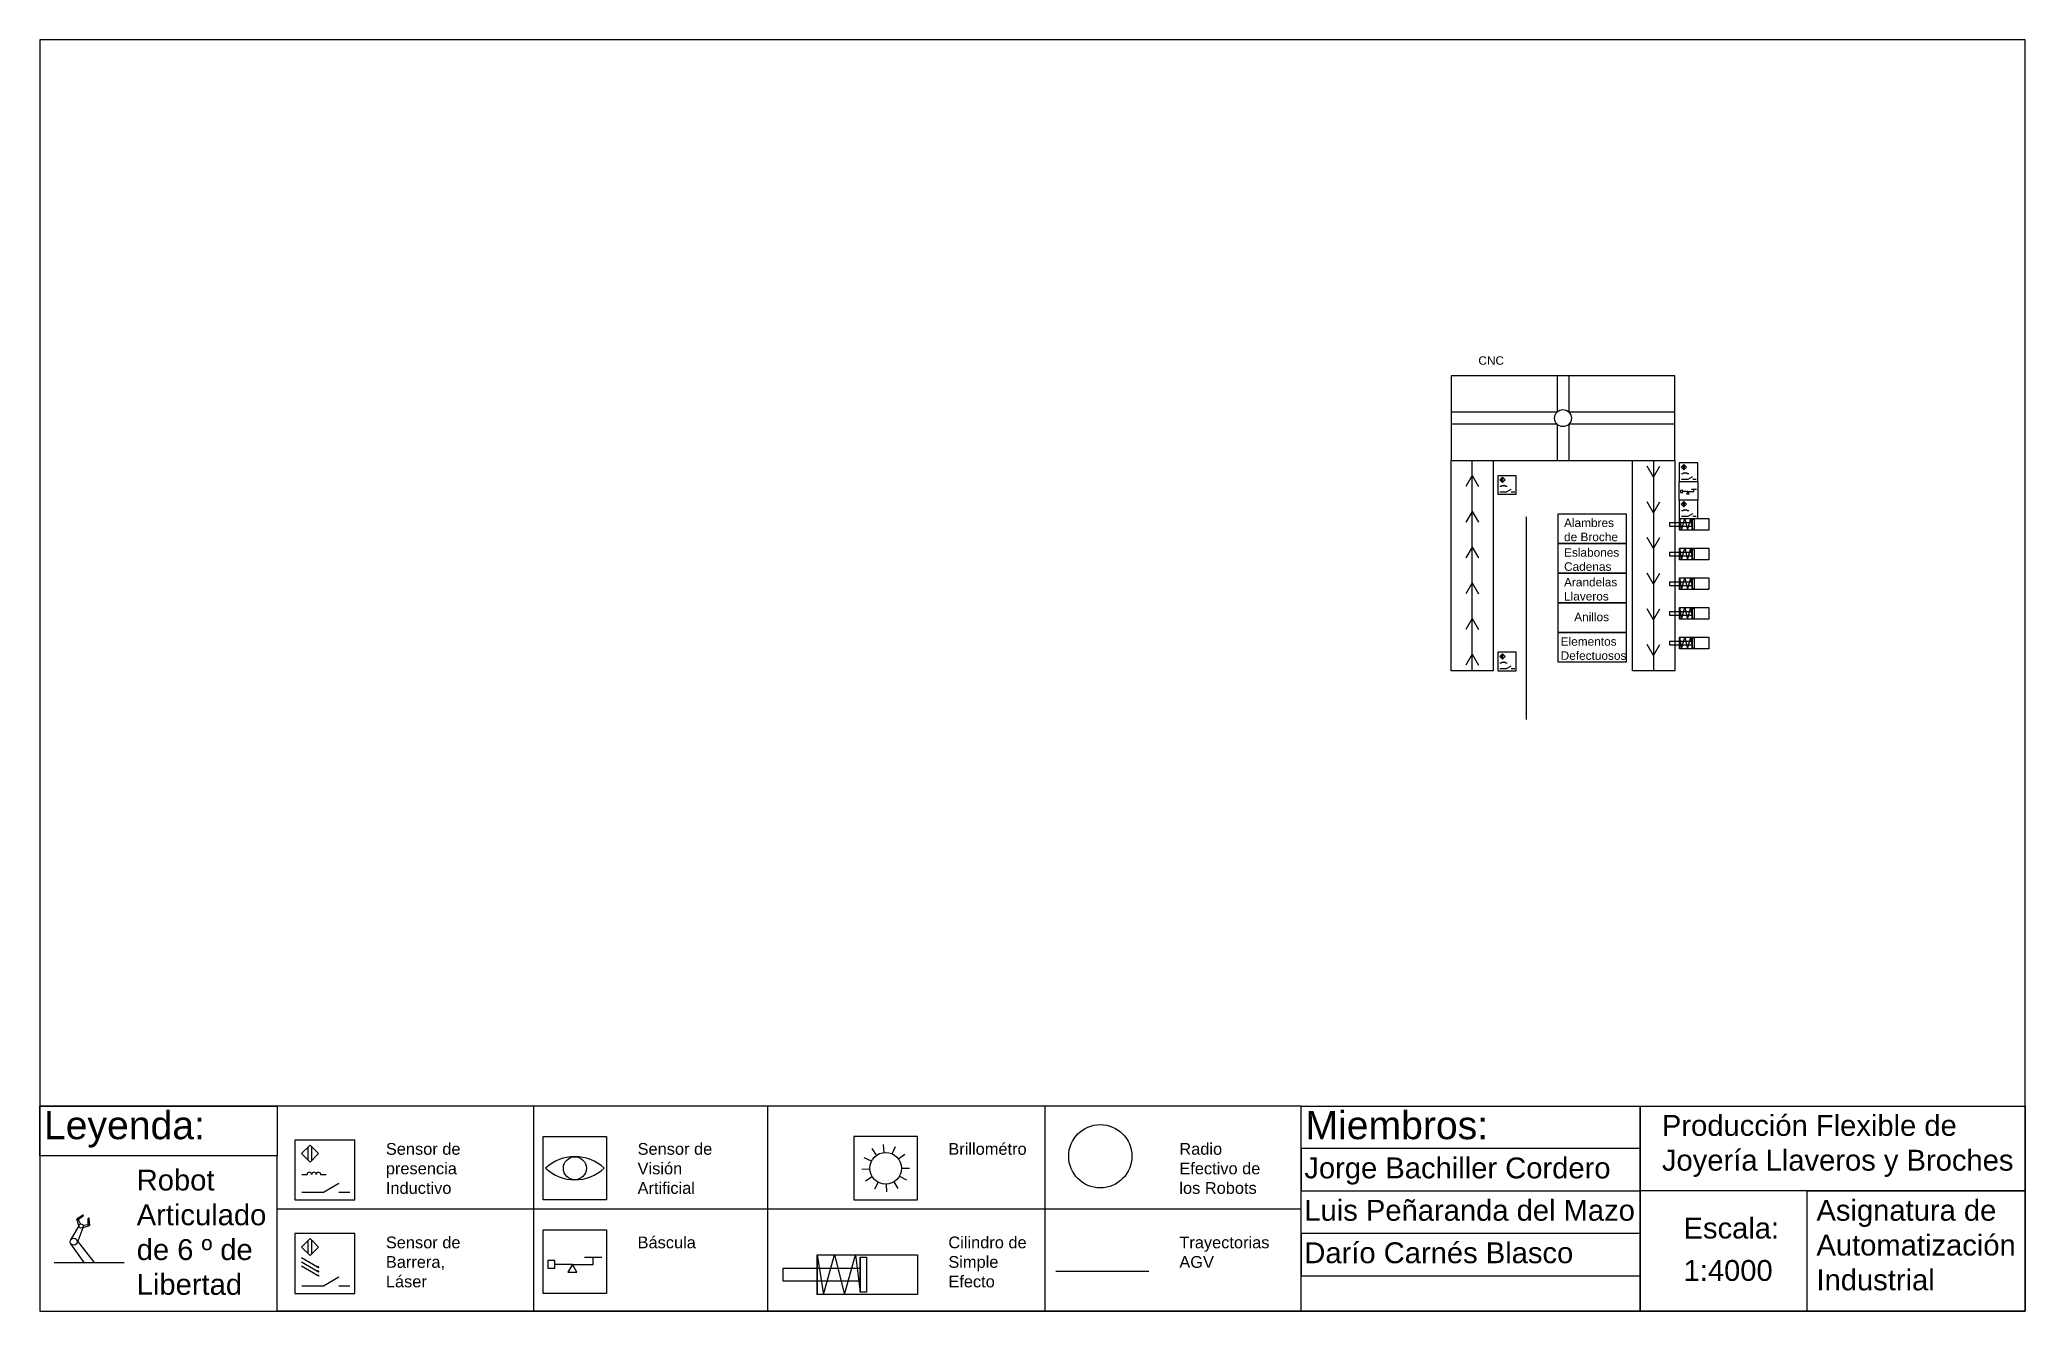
# Paper-space layout 'DinA3' of a CAD drawing. Header units: millimetres, sheet in inches. Extents: x 0 to 16.1, y 0 to 10.3.
# The model-space entities are those that its viewports show. They can reach past a viewport. Long polylines and large blocks are cut down to what shows.
import ezdxf

# ---------------------------------------------------------------- set-up
doc = ezdxf.new("R2010")
doc.units = ezdxf.units.MM
for name, color, linetype in [('Almacenaje', 40, 'Continuous'), ('Camino AGV', 140, 'Continuous'), ('Cintas', 190, 'Continuous'), ('Maquina', 82, 'Continuous'), ('Radio', 160, 'Continuous'), ('Robots', 3, 'Continuous'), ('Sensores', 211, 'Continuous'), ('Texto', 7, 'Continuous'), ('Title Block', 7, 'Continuous')]:
    doc.layers.add(name, color=color, linetype=linetype)
doc.styles.get("Standard").update_dxf_attribs({"font": 'arial.ttf'})

# ---------------------------------------------------------------- blocks, each defined once
blk = doc.blocks.new('*U38')
at = {"layer": 'Sensores'}
blk.add_line((0, 0), (0, 0.064), dxfattribs=at)
blk = doc.blocks.new('*U39')
at = {"layer": 'Sensores', "color": 0, "linetype": 'ByBlock', "lineweight": -2, "transparency": 16777216}
for p, rotation in [((6.793, 1.273), 34.46073418006405), ((6.855, 1.295), 5.01832595257203), ((6.919, 1.284), 335.5759177250802), ((6.738, 1.16), 93.34555063504806), ((6.751, 1.224), 63.90314240755606), ((6.97, 1.243), 306.1335094975881), ((6.994, 1.167), 270), ((6.758, 1.098), 122.7879588625401), ((6.806, 1.054), 152.2303670900321), ((6.87, 1.039), 181.6727753175241), ((6.932, 1.058), 211.115183545016), ((6.978, 1.104), 240.557591772508)]:
    blk.add_blockref('*U38', p, dxfattribs=dict(at, rotation=rotation))
blk = doc.blocks.new('*U52')
at = {"layer": 'Cintas'}
for q in [(-204, -177), (204, -177)]:
    blk.add_line((0, 177), q, dxfattribs=at)
blk = doc.blocks.new('*U53')
at = {"layer": 'Cintas', "color": 0, "linetype": 'ByBlock', "lineweight": -2, "transparency": 16777216}
for p in [(0, 5781), (0, 4625), (0, 3469), (0, 2313), (0, 1156), (0, 0)]:
    blk.add_blockref('*U52', p, dxfattribs=at)
blk = doc.blocks.new('*U54')
at = {"layer": 'Cintas'}
for q in [(-204, -177), (204, -177)]:
    blk.add_line((0, 177), q, dxfattribs=at)
blk = doc.blocks.new('*U55')
at = {"layer": 'Cintas', "color": 0, "linetype": 'ByBlock', "lineweight": -2, "transparency": 16777216}
for p in [(0, 5781), (0, 4625), (0, 3469), (0, 2313), (0, 1156), (0, 0)]:
    blk.add_blockref('*U54', p, dxfattribs=at)

msp = doc.modelspace()

# ---------------------------------------------------------------- linework, layer by layer
at = {"layer": 'Almacenaje'}
for points in [[(67401, 29066), (65195, 29066), (65195, 30027), (67401, 30027)], [(67401, 28105), (65195, 28105), (65195, 29066), (67401, 29066)], [(67401, 27144), (65195, 27144), (65195, 28105), (67401, 28105)], [(67401, 26184), (65195, 26184), (65195, 27144), (67401, 27144)], [(67401, 25223), (65195, 25223), (65195, 26184), (67401, 26184)]]:
    msp.add_lwpolyline(points, close=True, dxfattribs=at)
at = {"layer": 'Camino AGV'}
msp.add_line((64164, 29924), (64164, 23370), dxfattribs=at)
at = {"layer": 'Cintas'}
for p, q in [((62412, 24942), (62412, 31755)), ((68291, 31755), (68291, 24942))]:
    msp.add_line(p, q, dxfattribs=at)
for points in [[(61730, 31755), (63093, 31755), (63093, 24942), (61730, 24942)], [(68973, 24942), (67610, 24942), (67610, 31755), (68973, 31755)]]:
    msp.add_lwpolyline(points, close=True, dxfattribs=at)
at = {"layer": 'Maquina'}
for p, q in [((65162, 34497), (65162, 33319)), ((65548, 34497), (65548, 33319)), ((65162, 33319), (61730, 33319)), ((65162, 32933), (61730, 32933)), ((65162, 32933), (65162, 31755)), ((68980, 33319), (65548, 33319)), ((65548, 32933), (65548, 31755)), ((68980, 32933), (65548, 32933))]:
    msp.add_line(p, q, dxfattribs=at)
msp.add_lwpolyline([(61730, 31755), (68980, 31755), (68980, 34497), (61730, 34497)], close=True, dxfattribs=at)
msp.add_circle((65355, 33126), 273, dxfattribs=at)
at = {"layer": 'Sensores'}
for p, q in [((69188, 31538), (69273, 31623)), ((69273, 31453), (69188, 31538)), ((69254, 31472), (69254, 31604)), ((69273, 31623), (69358, 31538)), ((69358, 31538), (69273, 31453)), ((69292, 31472), (69292, 31604)), ((63308, 31125), (63393, 31210)), ((63393, 31040), (63308, 31125)), ((63310, 30916), (63364, 30916)), ((63374, 31059), (63374, 31191)), ((63393, 31210), (63478, 31125)), ((63478, 31125), (63393, 31040)), ((63412, 31059), (63412, 31191)), ((63499, 30916), (63553, 30916)), ((69190, 31329), (69244, 31329)), ((69190, 31149), (69406, 31149)), ((69379, 31329), (69433, 31329)), ((69406, 31149), (69562, 31239)), ((69562, 31149), (69670, 31149)), ((63310, 30736), (63526, 30736)), ((63526, 30736), (63682, 30826)), ((63682, 30736), (63791, 30736)), ((69188, 30336), (69273, 30421)), ((69273, 30251), (69188, 30336)), ((69398, 30747), (69233, 30747)), ((69254, 30270), (69254, 30402)), ((69273, 30421), (69358, 30336)), ((69358, 30336), (69273, 30251)), ((69292, 30270), (69292, 30402)), ((69398, 30747), (69595, 30747)), ((69677, 30813), (69513, 30813)), ((69595, 30747), (69595, 30813)), ((68807, 29743), (69541, 29743)), ((68807, 29743), (68807, 29625)), ((68807, 29625), (69541, 29625)), ((69132, 29871), (69193, 29496)), ((69190, 30128), (69244, 30128)), ((69190, 29947), (69406, 29947)), ((69193, 29496), (69298, 29871)), ((69298, 29871), (69392, 29496)), ((69379, 30128), (69433, 30128)), ((69392, 29496), (69497, 29871)), ((69406, 29947), (69562, 30037)), ((69497, 29871), (69541, 29518)), ((69541, 29849), (69541, 29518)), ((69562, 29947), (69670, 29947)), ((68807, 28782), (69541, 28782)), ((68807, 28782), (68807, 28664)), ((68807, 28664), (69541, 28664)), ((69132, 28911), (69193, 28535)), ((69193, 28535), (69298, 28911)), ((69298, 28911), (69392, 28535)), ((69392, 28535), (69497, 28911)), ((69497, 28911), (69541, 28557)), ((69541, 28888), (69541, 28557)), ((68807, 27821), (69541, 27821)), ((68807, 27821), (68807, 27703)), ((68807, 27703), (69541, 27703)), ((69132, 27950), (69193, 27574)), ((69193, 27574), (69298, 27950)), ((69298, 27950), (69392, 27574)), ((69392, 27574), (69497, 27950)), ((69497, 27950), (69541, 27596)), ((69541, 27928), (69541, 27596)), ((68807, 26860), (69541, 26860)), ((68807, 26860), (68807, 26742)), ((68807, 26742), (69541, 26742)), ((69132, 26989), (69193, 26613)), ((69193, 26613), (69298, 26989)), ((69298, 26989), (69392, 26613)), ((69392, 26613), (69497, 26989)), ((69497, 26989), (69541, 26636)), ((69541, 26967), (69541, 26636)), ((68807, 25899), (69541, 25899)), ((68807, 25899), (68807, 25781)), ((68807, 25781), (69541, 25781)), ((69132, 26028), (69193, 25653)), ((69193, 25653), (69298, 26028)), ((69298, 26028), (69392, 25653)), ((69392, 25653), (69497, 26028)), ((69497, 26028), (69541, 25675)), ((69541, 26006), (69541, 25675)), ((63308, 25406), (63393, 25491)), ((63393, 25322), (63308, 25406)), ((63310, 25198), (63364, 25198)), ((63374, 25340), (63374, 25473)), ((63393, 25491), (63478, 25406)), ((63478, 25406), (63393, 25322)), ((63412, 25340), (63412, 25473)), ((63499, 25198), (63553, 25198)), ((63526, 25018), (63682, 25108)), ((63310, 25018), (63526, 25018)), ((63682, 25018), (63791, 25018))]:
    msp.add_line(p, q, dxfattribs=at)
for points in [[(69121, 31073), (69722, 31073), (69722, 31674), (69121, 31674)], [(63241, 30660), (63842, 30660), (63842, 31261), (63241, 31261)], [(69121, 31073), (69722, 31073), (69722, 30472), (69121, 30472)], [(69121, 29871), (69722, 29871), (69722, 30472), (69121, 30472)], [(69164, 30782), (69164, 30712), (69233, 30712), (69233, 30782)], [(69398, 30747), (69355, 30673), (69440, 30673)], [(69132, 29871), (70082, 29871), (70082, 29496), (69132, 29496)], [(69132, 29496), (69132, 29496), (69132, 29871), (69132, 29871)], [(69541, 29849), (69602, 29849), (69602, 29518), (69541, 29518)], [(69132, 28911), (70082, 28911), (70082, 28535), (69132, 28535)], [(69132, 28535), (69132, 28535), (69132, 28911), (69132, 28911)], [(69541, 28888), (69602, 28888), (69602, 28557), (69541, 28557)], [(69132, 27950), (70082, 27950), (70082, 27574), (69132, 27574)], [(69132, 27574), (69132, 27574), (69132, 27950), (69132, 27950)], [(69541, 27928), (69602, 27928), (69602, 27596), (69541, 27596)], [(69132, 26989), (70082, 26989), (70082, 26613), (69132, 26613)], [(69132, 26613), (69132, 26613), (69132, 26989), (69132, 26989)], [(69541, 26967), (69602, 26967), (69602, 26636), (69541, 26636)], [(69132, 26028), (70082, 26028), (70082, 25653), (69132, 25653)], [(69132, 25653), (69132, 25653), (69132, 26028), (69132, 26028)], [(69541, 26006), (69602, 26006), (69602, 25675), (69541, 25675)], [(63241, 24942), (63842, 24942), (63842, 25543), (63241, 25543)]]:
    msp.add_lwpolyline(points, close=True, dxfattribs=at)
for centre in [(63387, 30916), (63432, 30916), (63477, 30916), (69266, 31329), (69312, 31329), (69357, 31329), (69266, 30128), (69312, 30128), (69357, 30128), (63387, 25198), (63432, 25198), (63477, 25198)]:
    msp.add_arc(centre, 22.5, 0, 180, dxfattribs=at)

# ---------------------------------------------------------------- block references
at = {"layer": 'Cintas', "rotation": 180}
msp.add_blockref('*U53', (68291, 31393), dxfattribs=at)
at = {"layer": 'Cintas'}
msp.add_blockref('*U55', (62412, 25304), dxfattribs=at)

# ---------------------------------------------------------------- texts
at = {"layer": 'Texto', "attachment_point": 1}
for s, width, insert, char_height in [('CNC', 3582.02, (62616, 35127), 274.2), ('Alambres de Broche', 2003.77, (65390, 29872), 274.24), ('Eslabones Cadenas', 2003.77, (65390, 28911), 274.24), ('Arandelas\\PLlaveros', 2003.77, (65390, 27950), 274.2), ('Anillos', 2003.77, (65719, 26823), 274.2), ('Elementos Defectuosos', 2003.77, (65281, 26029), 274.24)]:
    msp.add_mtext_dynamic_manual_height_columns(s, width=width, gutter_width=1371, heights=[0], dxfattribs=dict(at, insert=insert, char_height=char_height))

psp = doc.layouts.new('DinA3')

# ---------------------------------------------------------------- linework, layer by layer
at = {"layer": 'Camino AGV'}
psp.add_line((8.245, 0.333), (8.998, 0.333), dxfattribs=at)
at = {"layer": 'Radio'}
psp.add_circle((8.604, 1.264), 0.256, dxfattribs=at)
at = {"layer": 'Robots'}
for p, q in [((0.335, 0.701), (0.268, 0.586)), ((0.366, 0.787), (0.317, 0.754)), ((0.337, 0.696), (0.317, 0.754)), ((0.317, 0.754), (0.328, 0.751)), ((0.366, 0.685), (0.325, 0.577)), ((0.328, 0.751), (0.369, 0.782)), ((0.328, 0.751), (0.348, 0.715)), ((0.362, 0.684), (0.42, 0.703)), ((0.362, 0.684), (0.362, 0.684)), ((0.411, 0.71), (0.369, 0.704)), ((0.411, 0.71), (0.411, 0.761)), ((0.42, 0.703), (0.411, 0.71)), ((0.416, 0.761), (0.42, 0.703)), ((0.378, 0.403), (0.27, 0.556)), ((0.46, 0.403), (0.315, 0.589)), ((0.135, 0.403), (0.702, 0.403))]:
    psp.add_line(p, q, dxfattribs=at)
for centre, radius in [((0.353, 0.699), 0.017), ((0.293, 0.572), 0.0284)]:
    psp.add_circle(centre, radius, dxfattribs=at)
for centre, start, end in [((0.368, 0.784), 306.7261, 126.7261), ((0.414, 0.761), 0, 180)]:
    psp.add_arc(centre, 0.00284, start, end, dxfattribs=at)
at = {"layer": 'Sensores'}
for p, q in [((2.138, 1.286), (2.207, 1.354)), ((2.191, 1.232), (2.191, 1.339)), ((2.207, 1.354), (2.275, 1.286)), ((2.222, 1.232), (2.222, 1.339)), ((2.207, 1.217), (2.138, 1.286)), ((2.275, 1.286), (2.207, 1.217)), ((2.14, 1.117), (2.183, 1.117)), ((2.14, 0.972), (2.314, 0.972)), ((2.292, 1.117), (2.336, 1.117)), ((2.314, 0.972), (2.44, 1.045)), ((2.44, 0.972), (2.527, 0.972)), ((2.138, 0.529), (2.207, 0.597)), ((2.207, 0.46), (2.138, 0.529)), ((2.191, 0.476), (2.191, 0.582)), ((2.207, 0.597), (2.275, 0.529)), ((2.275, 0.529), (2.207, 0.46)), ((2.222, 0.476), (2.222, 0.582)), ((2.138, 0.444), (2.267, 0.37)), ((2.138, 0.409), (2.267, 0.334)), ((2.138, 0.376), (2.267, 0.302)), ((2.269, 0.373), (2.265, 0.366)), ((2.281, 0.362), (2.265, 0.366)), ((2.269, 0.338), (2.265, 0.33)), ((2.281, 0.326), (2.265, 0.33)), ((2.281, 0.362), (2.269, 0.373)), ((2.281, 0.326), (2.269, 0.338)), ((4.33, 0.389), (4.189, 0.389)), ((4.33, 0.389), (4.498, 0.389)), ((4.569, 0.445), (4.428, 0.445)), ((4.498, 0.389), (4.498, 0.445)), ((6.034, 0.357), (6.66, 0.357)), ((6.034, 0.357), (6.034, 0.256)), ((6.311, 0.467), (6.363, 0.146)), ((6.363, 0.146), (6.453, 0.467)), ((6.453, 0.467), (6.533, 0.146)), ((6.533, 0.146), (6.623, 0.467)), ((6.623, 0.467), (6.66, 0.165)), ((6.66, 0.448), (6.66, 0.165)), ((2.14, 0.215), (2.314, 0.215)), ((2.269, 0.305), (2.265, 0.298)), ((2.281, 0.294), (2.265, 0.298)), ((2.281, 0.294), (2.269, 0.305)), ((2.314, 0.215), (2.44, 0.288)), ((2.44, 0.215), (2.527, 0.215)), ((6.034, 0.256), (6.66, 0.256))]:
    psp.add_line(p, q, dxfattribs=at)
for points in [[(2.084, 0.911), (2.569, 0.911), (2.569, 1.395), (2.084, 1.395)], [(4.093, 1.424), (4.607, 1.424), (4.607, 0.911), (4.093, 0.911)], [(6.609, 0.911), (7.123, 0.911), (7.123, 1.424), (6.609, 1.424)], [(4.093, 0.667), (4.607, 0.667), (4.607, 0.154), (4.093, 0.154)], [(2.084, 0.154), (2.569, 0.154), (2.569, 0.639), (2.084, 0.639)], [(4.13, 0.419), (4.13, 0.359), (4.189, 0.359), (4.189, 0.419)], [(4.33, 0.389), (4.293, 0.326), (4.366, 0.326)], [(6.311, 0.467), (7.123, 0.467), (7.123, 0.146), (6.311, 0.146)], [(6.311, 0.146), (6.311, 0.146), (6.311, 0.467), (6.311, 0.467)], [(6.66, 0.448), (6.712, 0.448), (6.712, 0.165), (6.66, 0.165)]]:
    psp.add_lwpolyline(points, close=True, dxfattribs=at)
for centre, radius in [((6.866, 1.167), 0.128), ((4.35, 1.167), 0.0931)]:
    psp.add_circle(centre, radius, dxfattribs=at)
for centre, radius, start, end in [((2.201, 1.117), 0.0182, 0, 180), ((2.238, 1.117), 0.0182, 0, 180), ((2.274, 1.117), 0.0182, 0, 180), ((4.35, 0.911), 0.35, 47.2001, 132.7999), ((4.35, 1.424), 0.35, 227.2001, 312.7999)]:
    psp.add_arc(centre, radius, start, end, dxfattribs=at)
at = {"layer": 'Texto'}
for points in [[(0.018, 1.67), (1.941, 1.67), (1.941, 1.268), (0.018, 1.268)], [(1.941, 1.268), (0.018, 1.268), (0.018, 0.009), (1.941, 0.009)]]:
    psp.add_lwpolyline(points, close=True, dxfattribs=at)
at = {"layer": 'Title Block'}
for p, q in [((4.014, 1.67), (4.014, 0.009)), ((5.911, 1.67), (5.911, 0.009)), ((8.158, 0.009), (8.158, 1.67)), ((1.941, 0.839), (10.23, 0.839)), ((10.23, 0.009), (1.941, 0.009))]:
    psp.add_line(p, q, dxfattribs=at)
for points in [[(0.018, 0.009), (16.093, 0.009), (16.093, 10.303), (0.018, 10.303)], [(10.23, 1.67), (12.974, 1.67), (12.974, 1.326), (10.23, 1.326)], [(10.23, 1.67), (12.974, 1.67), (12.974, 0.009), (10.23, 0.009)], [(12.974, 1.67), (16.093, 1.67), (16.093, 0.009), (12.974, 0.009)], [(12.974, 1.67), (16.093, 1.67), (16.093, 0.983), (12.974, 0.983)], [(10.23, 0.983), (12.974, 0.983), (12.974, 1.326), (10.23, 1.326)], [(10.23, 0.983), (12.974, 0.983), (12.974, 0.639), (10.23, 0.639)], [(14.328, 0.983), (16.093, 0.983), (16.093, 0.009), (14.328, 0.009)], [(10.23, 0.296), (12.974, 0.296), (12.974, 0.639), (10.23, 0.639)]]:
    psp.add_lwpolyline(points, close=True, dxfattribs=at)
for points in [[(1.941, 0.009), (10.23, 0.009), (10.23, 1.67), (0.018, 1.67), (0.018, 0.009)], [(0.018, 0.009), (1.941, 0.009)]]:
    psp.add_lwpolyline(points, dxfattribs=at)

# ---------------------------------------------------------------- block references
at = {"layer": 'Sensores'}
psp.add_blockref('*U39', (0, 0), dxfattribs=at)

# ---------------------------------------------------------------- texts
at = {"layer": 'Texto', "attachment_point": 1}
for s, width, gutter_width, insert, char_height in [('Leyenda:', 0.00309, 1.134, (0.052, 1.629), 0.2268), ('Miembros:', 0.00309, 1.134, (10.265, 1.629), 0.2268), ('Producción Flexible de Joyería Llaveros y Broches', 2.97227, 0.845, (13.151, 1.598), 0.16892), ('Sensor de presencia Inductivo', 0.78942, 0.475, (2.82, 1.371), 0.09493), ('Sensor de Visión Artificial', 0.78942, 0.475, (4.858, 1.371), 0.09493), ('Brillométro', 0.78942, 0.475, (7.374, 1.371), 0.09493), ('Radio Efectivo de los Robots', 0.78942, 0.475, (9.244, 1.371), 0.09493), ('Robot Articulado de 6 º de Libertad', 0.95396, 0.845, (0.803, 1.156), 0.16892), ('Jorge Bachiller Cordero', 2.7518, 0.845, (10.256, 1.254), 0.16892), ('Luis Peñaranda del Mazo', 2.7518, 0.845, (10.256, 0.911), 0.16892), ('Asignatura de Automatización Industrial', 1.64352, 0.845, (14.402, 0.911), 0.16892), ('Escala:', 2.7518, 0.845, (13.326, 0.767), 0.1689), ('Sensor de Barrera, Láser', 0.78942, 0.475, (2.82, 0.614), 0.09493), ('Báscula', 0.78942, 0.475, (4.858, 0.614), 0.0949), ('Cilindro de Simple Efecto', 0.78942, 0.475, (7.374, 0.614), 0.09493), ('Trayectorias AGV', 0.78942, 0.475, (9.244, 0.614), 0.09493), ('Darío Carnés Blasco', 2.7518, 0.845, (10.256, 0.567), 0.16892), ('1:4000', 2.7518, 0.845, (13.326, 0.424), 0.1689)]:
    psp.add_mtext_dynamic_manual_height_columns(s, width=width, gutter_width=gutter_width, heights=[0], dxfattribs=dict(at, insert=insert, char_height=char_height))

# ---------------------------------------------------------------- viewports
at = {"layer": 'Title Block', "view_target_point": (48176.168, 24433.693)}
psp.add_viewport(center=(8.055, 5.986), size=(16.075, 8.6334), view_center_point=(0, 3676.665), view_height=34533.61489, dxfattribs=at)

doc.saveas('drawing.dxf')
